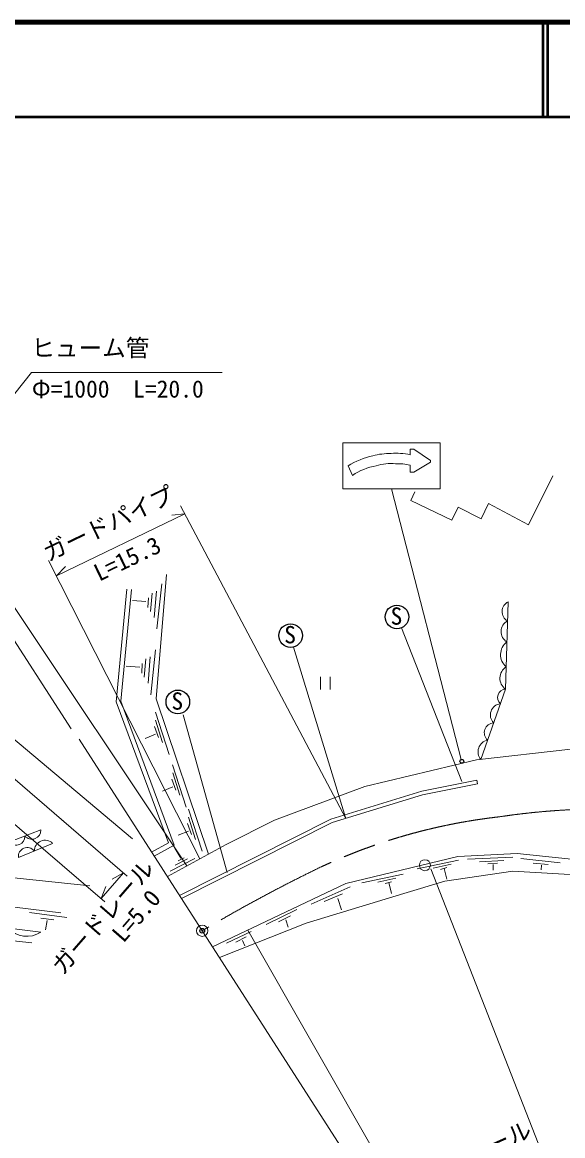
# Model space of a CAD drawing. Units: millimetres, scale not verified. Extents: x 40000 to 680000, y 20000 to 380000.
# Drawn here: x 453594 to 510864, y 262053 to 380000 of the extents above; entities that cross this region are included whole.
import ezdxf
from ezdxf.enums import TextEntityAlignment as Align

# ---------------------------------------------------------------- set-up
doc = ezdxf.new("R2010")
doc.units = ezdxf.units.MM
doc.header["$LTSCALE"] = 1000
doc.header["$PDMODE"] = 32
doc.header["$PDSIZE"] = 500
doc.linetypes.add('CHAIN', pattern=[18.5, 12, -1.5, 3.5, -1.5])
for name, color, linetype, lineweight in [('M-BGD', 7, 'Continuous', 13), ('M-BMK', 2, 'CHAIN', 13), ('M-BMK-SRVR', 3, 'Continuous', 13), ('M-STR-HTXT', 7, 'Continuous', 13), ('M-STR-STRC', 7, 'Continuous', 13), ('M-TTL', 2, 'Continuous', 140), ('M-TTL-LINE', 7, 'Continuous', 50)]:
    doc.layers.add(name, color=color, linetype=linetype, lineweight=lineweight)
doc.layers.add('M-OTRS', color=6, linetype='Continuous')
doc.styles.add('ＭＳ ゴシック', font='')
doc.styles.get('ＭＳ ゴシック').set_extended_font_data('MS Gothic')

msp = doc.modelspace()

# ---------------------------------------------------------------- linework, layer by layer
at = {"layer": 'M-BGD'}
for p, q in [((507226, 326774), (509826, 331967)), ((495190, 330247), (494772, 329352)), ((494772, 329352), (499116, 327243)), ((499116, 327243), (499785, 328641)), ((499785, 328641), (502237, 327393)), ((502237, 327393), (502999, 329009)), ((502999, 329009), (507226, 326774)), ((467779, 308340), (468873, 321492)), ((467813, 319730), (467585, 316942)), ((468382, 320499), (467870, 315732)), ((466703, 318635), (465280, 318763)), ((466973, 319047), (466917, 317994)), ((467358, 319517), (467187, 317596)), ((504794, 309356), (505078, 318618)), ((493770, 315853), (500172, 299575)), ((482321, 313820), (487844, 295771)), ((467153, 312772), (466926, 309983)), ((467723, 313540), (467210, 308774)), ((466044, 311676), (464621, 311804)), ((466314, 312089), (466257, 311036)), ((466698, 312558), (466527, 310638)), ((485206, 310674), (485206, 309314)), ((486226, 309314), (486226, 310674)), ((502186, 301914), (504794, 309356)), ((473323, 291873), (467779, 308340)), ((467700, 306903), (469151, 302436)), ((467716, 306058), (468470, 303698)), ((470646, 306635), (475318, 289924)), ((467708, 304577), (466628, 304133)), ((467599, 305388), (468043, 304225)), ((501739, 301862), (511727, 303015)), ((469528, 301326), (470979, 296858)), ((489890, 299049), (501739, 301862)), ((469428, 299811), (469871, 298648)), ((469545, 300481), (470298, 298120)), ((501760, 299719), (501836, 299343)), ((469536, 298999), (468457, 298556)), ((480309, 295491), (489890, 299049)), ((471194, 296647), (472645, 292179)), ((471093, 295132), (471537, 293968)), ((471210, 295801), (471964, 293441)), ((475187, 292887), (480309, 295491)), ((452284, 293173), (455571, 294439)), ((471202, 294320), (470122, 293876)), ((453200, 291515), (456814, 293023)), ((468971, 289506), (475187, 292887)), ((470390, 291440), (469765, 292513)), ((469259, 290093), (471877, 291425)), ((469795, 290716), (471089, 291386)), ((470120, 291174), (470750, 291475)), ((487878, 288774), (499744, 291620)), ((499744, 291620), (506048, 291947)), ((500756, 291365), (505568, 291566)), ((506048, 291947), (527205, 289728)), ((506413, 291429), (510592, 290976)), ((495433, 290316), (499820, 291246)), ((497146, 290394), (499037, 290832)), ((497900, 290266), (498569, 290453)), ((498284, 290374), (498579, 289213)), ((502036, 291072), (504631, 291198)), ((502924, 290863), (503936, 290938)), ((503488, 290774), (503503, 290174)), ((507742, 290917), (509307, 290784)), ((508608, 290730), (508579, 290213)), ((460746, 288538), (448850, 289783)), ((489575, 288825), (493961, 289754)), ((491288, 288902), (493178, 289340)), ((494022, 287724), (498376, 289030)), ((498376, 289030), (505559, 290094)), ((505559, 290094), (522624, 289076)), ((432181, 288783), (457678, 285670)), ((473766, 282046), (487878, 288774)), ((484219, 286566), (488354, 288424)), ((492041, 288774), (492711, 288961)), ((492426, 288882), (492721, 287721)), ((483670, 284555), (494022, 287724)), ((485583, 286850), (487533, 287687)), ((487023, 287177), (487425, 285996)), ((454345, 285703), (458304, 285175)), ((479439, 284445), (482687, 286005)), ((444835, 284964), (455578, 283612)), ((455550, 285100), (456939, 284924)), ((456236, 284857), (456061, 283861)), ((474477, 280940), (483670, 284555)), ((480746, 284708), (482010, 285335)), ((481524, 284925), (481758, 284130)), ((446052, 283390), (454617, 282494)), ((475243, 282444), (477854, 283675)), ((476239, 282562), (477310, 283114)), ((476917, 282737), (477168, 282185))]:
    msp.add_line(p, q, dxfattribs=at)
for points in [[(467301, 292104), (469075, 293071), (463545, 308024), (464678, 319953)], [(467572, 291682), (469694, 292838), (464054, 308090), (465176, 319906)], [(470261, 287499), (486282, 295588), (495920, 298538), (501760, 299719)], [(470470, 287174), (486426, 295230), (496015, 298165), (501836, 299343)]]:
    msp.add_lwpolyline(points, dxfattribs=at)
at = {"layer": 'M-BGD', "lineweight": 25}
for centre, radius in [((493296, 317009), 1250), ((482029, 315035), 1250), ((470075, 308009), 1250), ((500168, 301719), 200)]:
    msp.add_circle(centre, radius, dxfattribs=at)
at = {"layer": 'M-BGD'}
msp.add_circle((496255, 290711), 582, dxfattribs=at)
for centre, radius, start, end in [((505594, 317584), 1156, 116.50544, 239.97519), ((505609, 315451), 1278, 117.64307, 238.83756), ((505961, 313004), 1690, 126.8187, 229.66193), ((505641, 310511), 1432, 122.74992, 233.73071), ((504837, 308476), 881, 92.78373, 228.59831), ((504387, 306631), 1191, 96.40595, 224.97609), ((503604, 304738), 1052, 93.28995, 228.09209), ((503139, 302726), 1252, 100.91645, 220.4656), ((452982, 293738), 898, 219.0075, 3.13399), ((454605, 294424), 966, 221.25796, 0.88353), ((454118, 291655), 929, 36.65874, 188.64504), ((456006, 292215), 1143, 44.99689, 180.30689), ((454083, 285986), 2805, 223.47245, 302.18412)]:
    msp.add_arc(centre, radius, start, end, dxfattribs=at)
at = {"layer": 'M-BMK'}
for centre, radius, start, end in [((515424, 220670), 76009, 78.89898, 98.5648), ((510988, 235182), 61039, 96.4762, 114.9283), ((558376, 139358), 167928, 115.81008, 120.69173)]:
    msp.add_arc(centre, radius, start, end, dxfattribs=at)
at = {"layer": 'M-BMK-SRVR'}
for p, q in [((465275, 293486), (418783, 332616)), ((492452, 252976), (459618, 304057))]:
    msp.add_line(p, q, dxfattribs=at)
msp.add_circle((472662, 283764), 600, dxfattribs=at)
at = {"layer": 'M-OTRS'}
msp.add_point((472662, 283764), dxfattribs=at)
at = {"layer": 'M-STR-HTXT'}
for p, q in [((418607, 298261), (454585, 342886)), ((454585, 342886), (474788, 342886)), ((457211, 321379), (470826, 327916)), ((470826, 327916), (469449, 327779)), ((470377, 328765), (487867, 295671)), ((456388, 323002), (472425, 291384)), ((457211, 321379), (458178, 322368)), ((458793, 305149), (450124, 318556)), ((451720, 319588), (471046, 290635)), ((436828, 313575), (464723, 289557)), ((434544, 310692), (462342, 286818)), ((496883, 290334), (508886, 259625)), ((464319, 289905), (461938, 287165)), ((464319, 289905), (463109, 289234)), ((461938, 287165), (462434, 288457)), ((477489, 283821), (494798, 253578))]:
    msp.add_line(p, q, dxfattribs=at)
at = {"layer": 'M-STR-STRC'}
for p, q in [((494683, 334183), (494691, 334769)), ((494691, 334769), (495102, 334777)), ((495102, 334777), (496851, 333589)), ((488113, 333028), (488573, 332007)), ((494691, 332342), (494691, 333086)), ((496851, 333396), (495076, 332342)), ((496851, 333589), (496851, 333396)), ((495076, 332342), (494691, 332342)), ((500117, 301913), (492705, 330573))]:
    msp.add_line(p, q, dxfattribs=at)
msp.add_lwpolyline([(487561, 335459), (497865, 335459), (497865, 330573), (487561, 330573)], close=True, dxfattribs=at)
for centre, radius, start, end in [((492827, 325081), 9240, 103.05008, 120.67852), ((492626, 326886), 7439, 89.6299, 104.68118), ((493181, 327224), 7120, 77.81821, 94.07842), ((492447, 326058), 7099, 100.92757, 123.06724), ((492702, 327492), 5762, 85.52351, 106.12917), ((493326, 327079), 6161, 77.19884, 91.62668)]:
    msp.add_arc(centre, radius, start, end, dxfattribs=at)
at = {"layer": 'M-TTL'}
msp.add_line((680000, 380000), (40000, 380000), dxfattribs=at)
at = {"layer": 'M-TTL-LINE'}
for p, q in [((508747, 380000), (508747, 370000)), ((509247, 380000), (509247, 370000)), ((40000, 370000), (680000, 370000))]:
    msp.add_line(p, q, dxfattribs=at)

# ---------------------------------------------------------------- texts
at = {"layer": 'M-BGD', "style": 'ＭＳ ゴシック'}
for p in [(492617, 315636), (481350, 313662), (469396, 306635)]:
    msp.add_text('S', height=1833, dxfattribs=at).set_placement(p, align=Align.BOTTOM_LEFT)
at = {"layer": 'M-STR-HTXT', "style": 'ＭＳ ゴシック'}
msp.add_text('ヒューム管', height=1833, dxfattribs=at).set_placement((460810, 344039), align=Align.BOTTOM_CENTER)
msp.add_text('Φ=1000\u3000L=20.0', height=1833, dxfattribs=at).set_placement((454606, 339690), align=Align.BOTTOM_LEFT)
for s, rotation, p in [('ガードパイプ', 25.647, (463357, 325590)), ('ガードレール', 49.005, (463241, 284283)), ('ガードレール', 24.154, (501141, 258462))]:
    msp.add_text(s, height=1833, rotation=rotation, dxfattribs=at).set_placement(p, align=Align.BOTTOM_CENTER)
for s, rotation, p in [('L=15.3', 25.647, (461980, 320237)), ('L=5.0', 49.005, (464726, 282034))]:
    msp.add_text(s, height=1833, rotation=rotation, dxfattribs=at).set_placement(p, align=Align.BOTTOM_LEFT)

doc.saveas('drawing.dxf')
